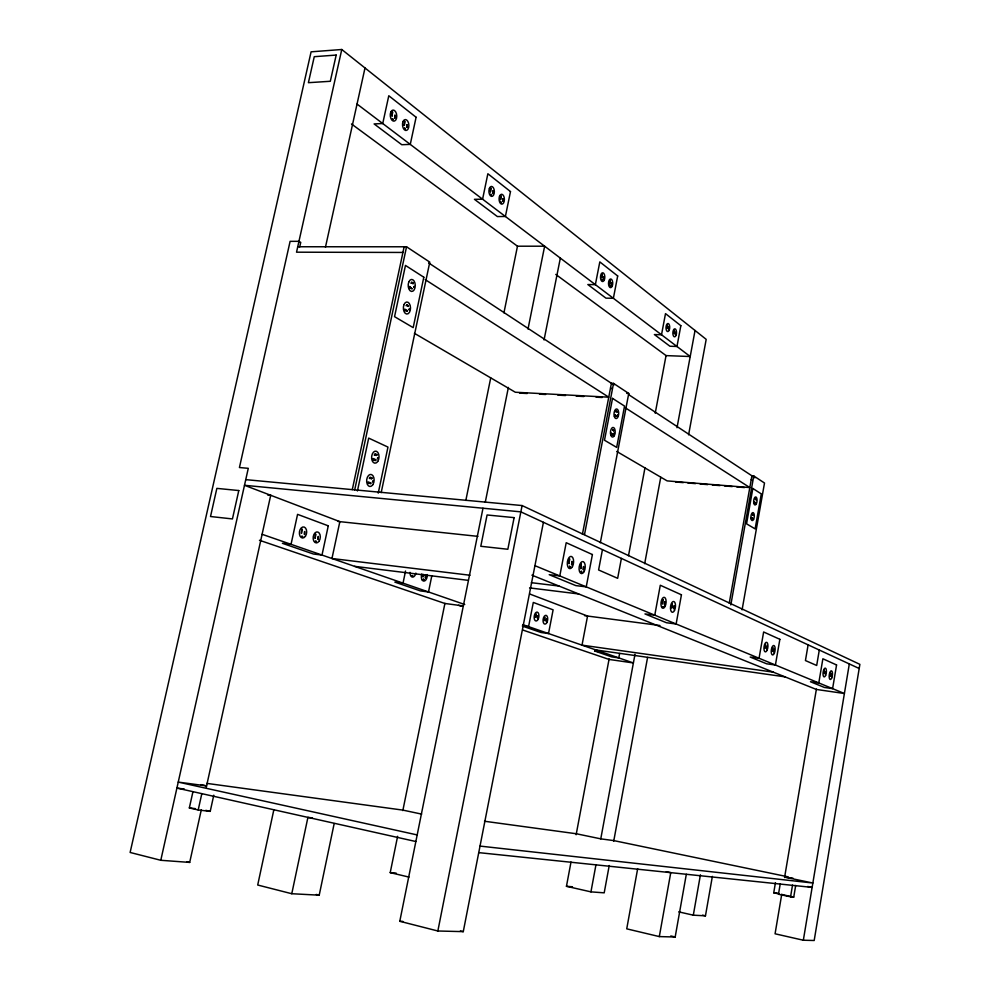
<?xml version="1.0" encoding="UTF-8"?>
<svg xmlns="http://www.w3.org/2000/svg" width="990" height="990" viewBox="0 0 990 990"><rect width="100%" height="100%" fill="white"/><g stroke="black" fill="none" stroke-linecap="round" stroke-linejoin="round"><path stroke-width="1.49" d="M423.906 579.917L423.683 579.175L423.906 579.917L421.876 579.657M780.207 884.045L778.474 894.23L790.565 896.816L793.745 897.088L795.688 885.456M781.741 894.267L775.071 933.793L803.336 940.228L849.321 663.931M779.043 893.945L773.735 892.807L775.442 882.696M819.299 650.034L816.688 665.478L805.439 660.553L808.112 644.849M784.563 877.536L816.416 689.028M790.565 896.816L792.52 885.122M678.707 911.852L693.309 915.181L700.425 874.826M693.309 915.181L705.462 915.824L712.367 876.398M729.234 603.207L751.905 475.806L753.749 475.943L764.503 483.033L742.092 609.84M730.818 604.939L753.749 475.943M637.671 868.676L626.732 928.843L659.315 936.59L675.18 936.998L686.318 874.281M752.635 518.772L751.559 517.584L752.635 518.772L750.804 518.599M755.407 503.143L754.33 501.93L755.407 503.143L753.576 502.982M659.315 936.59L670.75 872.66L666.307 871.707M609.234 865.508L604.197 892.844L590.943 891.866L566.453 886.298L571.007 862.03M613.713 841.203L647.584 657.422M688.595 434.82L706.192 339.36L341.773 49.5L311.095 51.827L130.123 852.464L160.788 860.285L189.696 862.414L201.317 809.733M619.616 653.499L618.787 657.892L611.709 656.877L594.569 650.962L601.747 651.989M644.676 563.681L660.751 477.279M590.943 891.866L595.992 864.604M484.481 821.242L576.316 833.753L600.769 838.852L634.998 654.266M677.012 427.705L695.042 330.487M621.398 558.409L617.649 578.321L598.591 569.968L602.452 549.636M576.13 834.743L609.135 658.845M628.489 555.736L644.985 467.787M655.232 413.201L666.047 355.571L555.774 274.416M584.521 534.501L613.528 383.39L611.424 383.291L582.417 534.303M614.382 416.295L616.473 416.419L614.939 414.822L616.584 415.85M612.946 434.907L611.399 433.323L612.946 434.907L610.855 434.759M617.352 411.815L616.263 411.122L617.352 411.815L615.273 411.692M600.324 542.792L628.749 393.451L613.528 383.39M482.996 508.229L399.787 921.282L437.852 930.996L463.271 931.64L543.423 522.312M437.852 930.996L522.101 505.556L245.755 479.643M528.004 329.051L544.636 246.201L517.473 246.201L351.475 123.96M544.054 339.954L560.34 258.105M485.249 502.338L508.377 387.424M408.981 877.091L390.221 872.635L397.609 836.315M402.831 810.6L444.931 603.331M465.832 500.445L490.718 377.895M503.935 312.84L517.461 246.275M423.163 574.41L423.002 576.972L423.51 574.534M431.838 575.685L428.509 591.958L420.428 590.919L394.837 582.095L403.029 583.135L405.541 571.02M273.846 809.758L257.709 885.023L291.778 893.723L319.213 895.183L334.175 823.569M378.242 493.144L387.969 447.096L368.688 438.112L357.427 490.978M381.187 492.636L429.784 262.127L406.543 246.782L297.743 246.758M368.255 483.528L368.416 482.811L370.817 483.021L370.656 483.751L367.995 482.625L368.156 481.895L370.817 483.021M409.588 288.746L409.736 288.053M371.745 478.653L371.894 477.923L370.124 477.155L369.975 477.885L371.745 478.653L369.344 478.43M375.594 460.461L375.755 459.731L373.106 458.543L372.958 459.273L375.594 460.461L373.193 460.263M376.67 455.375L376.831 454.645L375.074 453.853L374.913 454.571L376.67 455.375L374.269 455.177M407.348 310.662L407.199 311.367L404.663 309.858L404.811 309.14L407.348 310.662L404.947 310.613M408.387 305.724L408.239 306.43L406.704 304.697L408.387 305.724L405.999 305.663M413.177 283.165L413.028 283.858L411.506 282.101L413.177 283.165L410.776 283.128M291.778 893.723L307.915 817.381L312.394 817.913M352.292 489.629L404.13 246.782M354.705 489.852L406.543 246.782M192.951 791.678L189.338 807.939L198.198 809.981L201.812 793.658M206.304 787.161L270.728 495.21M325.45 247.228L365.001 67.976M198.198 809.981L210.227 811.367L213.778 795.18M160.788 860.285L248.28 468.32L239.431 467.54L290.107 241.337L298.955 241.325L300.737 242.401L299.735 246.906M341.773 49.5L296.53 252.19L402.93 252.45M803.336 940.228L814.188 940.5L859.877 664.352L522.101 505.556M399.787 921.282L402.843 921.393M666.035 355.608L690.216 356.524L357.043 104.061M626.682 393.339L628.749 393.451M519.577 393.104L527.237 393.513M539.476 394.156L545.601 394.49M557.84 395.134L565.488 395.542M576.205 396.111L583.853 396.52M596.091 397.176L602.217 397.497M610.966 434.189L613.058 434.325M390.221 872.635L396.111 873.093M566.453 886.298L572.455 886.768M374.43 454.46L376.831 454.645M675.65 482.006L683.298 482.625M687.889 482.996L695.537 483.615M700.116 483.986L707.763 484.605M712.355 484.976L720.002 485.595M724.593 485.954L732.241 486.573M736.832 486.944L744.48 487.563M373.354 459.533L375.755 459.731M753.662 502.499L755.494 502.648M369.493 477.712L371.894 477.923M750.89 518.116L752.722 518.277M773.735 892.807L777.348 893.129M267.671 495L270.703 495.297M478.739 852.625L812.134 887.399L807.679 886.471M338.06 521.458L477.935 536.37M480.026 846.091L812.864 883.018L784.637 877.14L792.879 878.093M189.338 807.939L195.376 808.632M470.015 575.252L331.959 558.509L339.855 521.643L244.493 485.298L520.851 511.855L859.184 668.498M531.37 582.689L558.979 586.031M354.556 566.342L468.159 580.338M529.563 587.899L578.68 593.951M184.375 789.042L176.913 788.077L415.85 841.525M584.57 615.656L659.959 625.507M463.072 605.892L444.894 603.479L259.454 540.268M600.769 838.852L613.825 840.609L788.114 876.843M206.848 783.387L402.93 810.117L421.666 814.114M522.51 625.804L528.573 626.633L533.301 602.44L553.113 609.84L548.522 633.55L541.047 632.511L522.423 626.088M773.301 672.148L582.009 645.146L587.553 616.052L529.774 594.025M595.918 649.972L784.983 676.838M781.704 894.515L793.745 897.088M200.797 784.625L206.576 785.899L178.237 782.1L417.174 834.929M702.578 915.168L705.462 915.824M205.821 810.352L210.227 811.367M670.799 935.958L675.18 936.998M186.801 861.684L189.696 862.414M316.28 894.44L319.213 895.183M460.387 930.909L463.271 931.64M522.671 629.986L609.023 659.427L633.39 662.954L522.769 624.628M458.494 605.286L461.204 606.214M262.103 534.303L464.756 604.519M531.927 575.165L816.342 689.448L844.396 693.507L534.934 565.674M414.402 333.308L515.332 392.238L608.751 397.188L425.193 279.601M616.708 451.44L667.149 480.893L749.814 487.563L625.371 407.843M610.533 387.919L611.647 388.649M751.212 479.717L751.992 480.224M428.633 262.919L613.961 384.974M628.539 394.565L754.937 477.799M415.874 573.099A5.061 2.982 -82.8 0 1 412.385 577.083A5.061 2.982 -82.8 0 1 410.009 572.356M427.21 574.571A5 2.921 -82.7 0 1 423.671 581.093A5 2.921 -82.7 0 1 421.864 573.891M663.127 606.623L662.508 606.721L663.127 606.623M667.545 330.314L667.545 330.314M672.569 610.657L672.569 610.657M674.388 335.573L674.388 335.573M753.551 517.3L753.551 517.3M756.323 501.683L756.323 501.683M765.579 650.442L765.579 650.442M772.831 653.536L772.831 653.536M824.373 675.588L824.373 675.588M830.486 678.199L830.486 678.199M617.735 414.637L617.896 415.379L617.735 414.637M536.209 619.777L536.209 619.777M545.044 622.933L545.044 622.933M602.316 280.306L602.007 279.712L602.316 280.306M569.993 566.985L569.535 566.292L569.993 566.985M610.298 286.444L609.989 285.85L610.298 286.444M581.699 571.985L581.254 571.304L581.699 571.985M614.208 433.088L614.382 433.83L614.208 433.088M412.644 575.722L411.902 575.636L412.644 575.722M491.263 194.956L490.793 194.287L491.263 194.956M501.373 202.715L500.903 202.059L501.373 202.715M316.317 541.394L315.451 541.27L316.317 541.394M393.104 119.505L392.523 118.726L393.104 119.505M405.294 128.873L404.724 128.106L405.294 128.873M372.599 481.4C372.624 483.751 373.601 479.531 372.599 481.4M377.524 458.147C377.536 460.499 378.588 456.291 377.524 458.147M409.056 309.301C409.031 311.652 410.07 307.655 409.056 309.301M413.832 286.754C413.783 289.117 414.884 285.095 413.832 286.754M302.606 536.506L301.715 536.37L302.606 536.506M830.424 672.668L830.078 675.997L830.424 672.668M831.575 674.326L831.402 676.566L831.575 674.326M836.562 664.958L832.602 688.632L824.41 687.456L810.476 681.739L818.792 682.927L822.876 658.771L836.562 664.958M824.311 669.995L823.952 673.361L824.311 669.995M825.474 671.678L825.301 673.943L825.474 671.678M779.86 639.317L775.418 665.008L766.681 663.807L750.173 657.038L759.058 658.251L763.637 631.979L779.86 639.317M765.443 644.317L765.06 647.98L765.443 644.317M766.842 646.198L766.656 648.673L766.842 646.198M772.707 647.485L772.311 651.111L772.707 647.485M774.069 649.341L773.883 651.791L774.069 649.341M752.833 488.466L746.547 523.834L755.123 528.883L761.31 493.899L752.833 488.466M752.561 514.392L753.241 515.345L752.561 514.392M755.333 498.75L756.014 499.727L755.333 498.75M672.309 603.702L671.863 607.835L672.309 603.702M674.103 605.917L673.905 608.714L674.103 605.917M681.442 594.804L676.12 623.997L666.493 622.747L644.96 613.924L654.774 615.174L660.293 585.251L681.442 594.804M662.855 599.569L662.397 603.751L662.855 599.569M664.686 601.833L664.488 604.655L664.686 601.833M680.848 325.698L676.962 346.475L669.933 346.24L654.39 334.558L661.518 334.769L665.503 313.62L680.848 325.698M667.347 324.955L667.025 327.987L667.347 324.955M668.671 327.071L668.535 329.15L668.671 327.071M674.202 330.264L673.881 333.271L674.202 330.264M675.502 332.355L675.366 334.422L675.502 332.355M612.525 398.376L604.494 440.228L616.671 447.393L624.542 406.086L612.525 398.376M581.279 563.991L580.796 568.594L581.279 563.991M583.531 566.577L583.32 569.683L583.531 566.577M612.723 429.611L613.713 430.848L612.723 429.611M592.404 554.548L586.229 586.86L575.858 585.61L549.215 574.695L559.783 575.933L566.206 542.706L592.404 554.548M617.686 275.975L613.379 298.287L605.954 298.151L587.837 284.538L595.361 284.65L599.816 261.892L617.686 275.975M569.559 558.88L569.064 563.545L569.559 558.88M571.861 561.503L571.651 564.659L571.861 561.503M535.862 613.949L535.491 617.339L535.862 613.949M602.044 274.329L601.697 277.608L602.044 274.329M537.595 615.755L537.446 618.032L537.595 615.755M603.603 276.717L603.455 278.97L603.603 276.717M544.71 617.166L544.351 620.507L544.71 617.166M610.026 280.517L609.679 283.771L610.026 280.517M546.418 618.936L546.27 621.2L546.418 618.936M611.56 282.88L611.412 285.108L611.56 282.88M514.119 517.634L507.845 549.264L480.793 546.282L487.08 514.973L514.119 517.634M500.965 195.971L500.569 199.633L500.965 195.971M425.601 575.289L425.453 577.851L425.601 575.289M502.908 198.804L502.759 201.317L502.908 198.804M510.493 191.577L505.395 216.476L497.376 216.562L474.445 199.324L482.588 199.188L487.86 173.745L510.493 191.577M490.842 188.125L490.446 191.825L490.842 188.125M492.834 191.008L492.674 193.545L492.834 191.008M423.819 277.225L413.177 327.628L394.552 316.676L405.467 265.431L423.819 277.225M409.613 286.518L411.976 288.795L409.613 286.518M315.624 534.117L315.179 538.288L315.624 534.117M404.737 121.374L404.304 125.396L404.737 121.374M318.297 536.518L318.137 539.34L318.297 536.518M407.1 124.653L406.94 127.425L407.1 124.653M328.272 525.826L321.998 555.056L313.471 554.029L282.385 543.312L291.035 544.339L297.569 514.355L328.272 525.826M416.097 117.253L410.268 144.392L401.767 144.713L374.109 123.923L382.734 123.527L388.785 95.745L416.097 117.253M301.888 529.13L301.443 533.35L301.888 529.13M392.523 111.907L392.089 115.978L392.523 111.907M304.623 531.581L304.474 534.439L304.623 531.581M394.948 115.248L394.787 118.058L394.948 115.248M238.788 490.545L232.44 518.933L210.511 516.52L216.86 488.379L238.788 490.545M336.179 55.069L330.314 81.279L308.397 82.69L314.263 56.69L336.179 55.069M614.295 435.724A4.826 2.364 -86.2 0 0 613.726 427.631A4.826 2.364 -86.2 0 0 610.471 433.41A4.826 2.364 -86.2 0 0 614.295 435.724M618.243 416.307A4.814 2.351 -86.6 0 0 616.646 408.969A4.814 2.351 -86.6 0 0 614.184 416.048A4.814 2.351 -86.6 0 0 618.243 416.307M753.588 519.354A4.034 1.671 -84.6 0 0 753.291 512.672A4.034 1.671 -84.6 0 0 750.903 517.721A4.034 1.671 -84.6 0 0 753.588 519.354M756.36 503.737A4.034 1.658 -84.9 0 0 756.063 497.042A4.034 1.658 -84.9 0 0 753.675 502.054A4.034 1.658 -84.9 0 0 756.36 503.737M372.822 484.704A6.039 3.725 -85.3 0 0 371.634 474.618A6.039 3.725 -85.3 0 0 366.696 482.043A6.039 3.725 -85.3 0 0 372.822 484.704M377.747 461.451A6.039 3.713 -86 0 0 376.559 451.341A6.039 3.713 -86 0 0 371.658 458.667A6.039 3.713 -86 0 0 377.747 461.451M403.982 304.623A6.014 3.576 89.8 0 0 406.667 314.028A6.014 3.576 89.8 0 0 410.169 305.452A6.014 3.576 89.8 0 0 403.982 304.623M408.796 281.977A6.014 3.552 89.3 0 0 411.456 291.431A6.014 3.552 89.3 0 0 414.934 282.93A6.014 3.552 89.3 0 0 408.796 281.977M538.04 619.431A4.48 2.326 -82.3 0 0 537.397 612.167A4.48 2.326 -82.3 0 0 534.179 618.02A4.48 2.326 -82.3 0 0 538.04 619.431M546.851 622.586A4.43 2.289 -82.3 0 0 546.22 615.396A4.43 2.289 -82.3 0 0 543.064 621.2A4.43 2.289 -82.3 0 0 546.851 622.586M825.672 675.279A4.455 1.621 -82.6 0 0 825.45 668.151A4.455 1.621 -82.6 0 0 823.012 674.116A4.455 1.621 -82.6 0 0 825.672 675.279M831.761 677.89A4.405 1.596 -82.6 0 0 831.551 670.836A4.405 1.596 -82.6 0 0 829.15 676.739A4.405 1.596 -82.6 0 0 831.761 677.89M489.407 188.323A5 2.723 87.8 0 0 491.387 196.367A5 2.723 87.8 0 0 494.109 189.536A5 2.723 87.8 0 0 489.407 188.323M499.554 196.181A4.95 2.661 88.1 0 0 501.485 204.113A4.95 2.661 88.1 0 0 504.157 197.344A4.95 2.661 88.1 0 0 499.554 196.181M390.815 112.019A5.569 3.242 84.7 0 0 393.265 121.077A5.569 3.242 84.7 0 0 396.458 113.726A5.569 3.242 84.7 0 0 390.815 112.019M403.054 121.498A5.495 3.18 85.2 0 0 405.454 130.42A5.495 3.18 85.2 0 0 408.573 123.144A5.495 3.18 85.2 0 0 403.054 121.498M665.107 606.4A5.532 2.512 -83.1 0 0 664.538 597.391A5.532 2.512 -83.1 0 0 660.974 604.581A5.532 2.512 -83.1 0 0 665.107 606.4M674.512 610.434A5.47 2.463 -83.1 0 0 673.967 601.536A5.47 2.463 -83.1 0 0 670.477 608.664A5.47 2.463 -83.1 0 0 674.512 610.434M572.43 566.639A6.163 3.119 -83.6 0 0 571.626 556.529A6.163 3.119 -83.6 0 0 567.307 564.387A6.163 3.119 -83.6 0 0 572.43 566.639M584.075 571.638A6.076 3.044 -83.5 0 0 583.296 561.664A6.076 3.044 -83.5 0 0 579.088 569.448A6.076 3.044 -83.5 0 0 584.075 571.638M305.427 536.271A5.569 3.626 -83.4 0 0 304.215 527.064A5.569 3.626 -83.4 0 0 299.438 534.08A5.569 3.626 -83.4 0 0 305.427 536.271M319.077 541.146A5.507 3.539 -83.3 0 0 317.889 532.051A5.507 3.539 -83.3 0 0 313.211 539.005A5.507 3.539 -83.3 0 0 319.077 541.146M767.114 650.158A4.851 1.931 -82.8 0 0 766.78 642.349A4.851 1.931 -82.8 0 0 763.946 648.772A4.851 1.931 -82.8 0 0 767.114 650.158M774.329 653.251A4.801 1.893 -82.7 0 0 774.007 645.529A4.801 1.893 -82.7 0 0 771.222 651.89A4.801 1.893 -82.7 0 0 774.329 653.251M604.383 279.737A4.393 2.166 -89.3 0 0 602.898 272.782A4.393 2.166 -89.3 0 0 600.658 278.97A4.393 2.166 -89.3 0 0 604.383 279.737M612.315 285.863A4.356 2.128 -89.2 0 0 610.88 278.994A4.356 2.128 -89.2 0 0 608.664 285.12A4.356 2.128 -89.2 0 0 612.315 285.863M669.327 329.818A4.059 1.869 -88 0 0 668.101 323.495A4.059 1.869 -88 0 0 666.121 329.286A4.059 1.869 -88 0 0 669.327 329.818M676.145 335.078A4.022 1.832 -87.9 0 0 674.945 328.816A4.022 1.832 -87.9 0 0 672.99 334.571A4.022 1.832 -87.9 0 0 676.145 335.078"/></g></svg>
